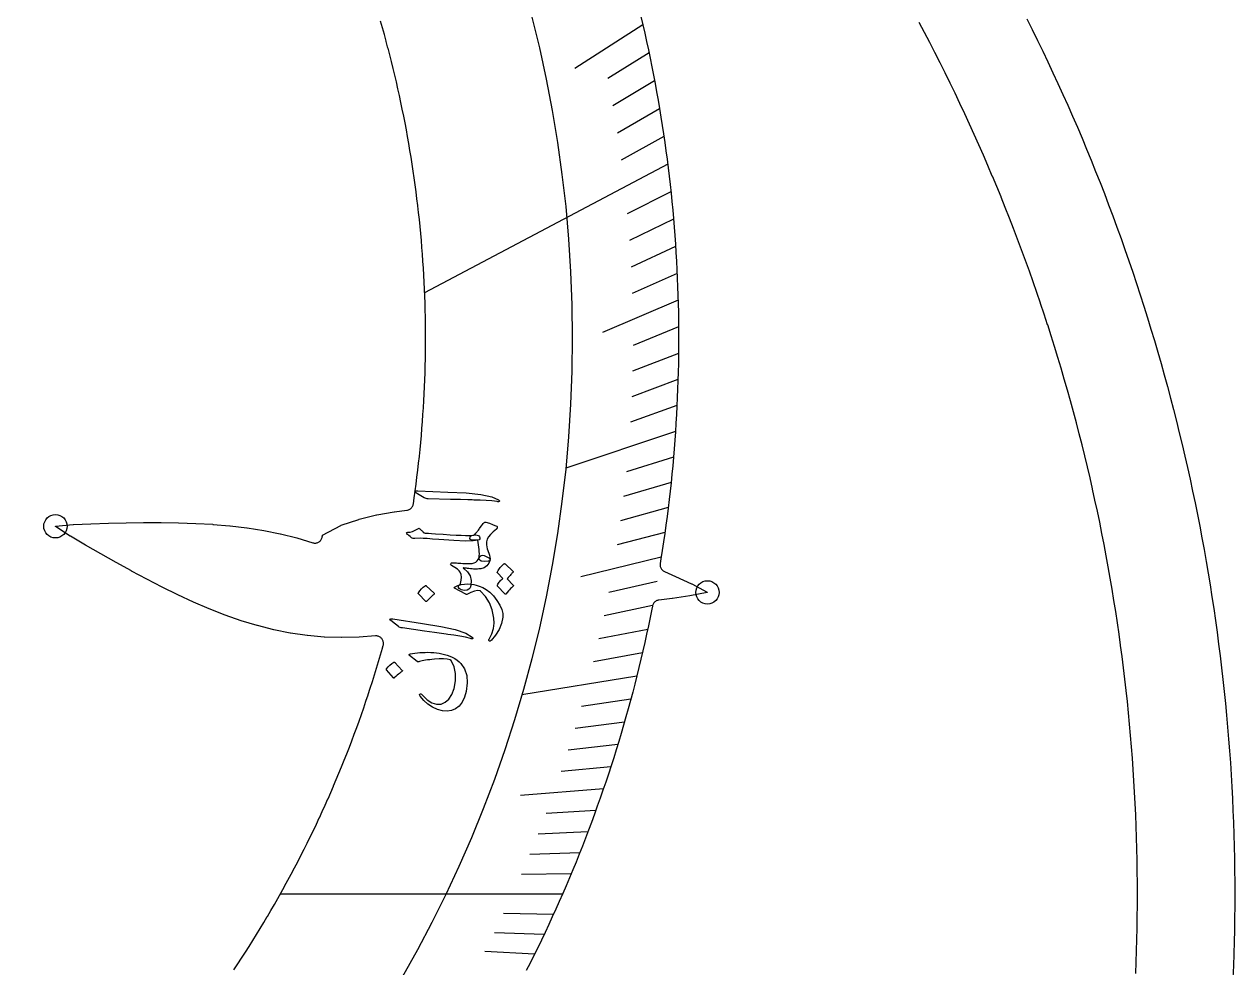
# Model space of a CAD drawing. Header units: millimetres. Extents: x -65 to 65, y -65 to 65.
# Drawn here: x 24.57 to 65, y -2.46 to 29.05 of the extents above; entities that cross this region are included whole.
import ezdxf

# ---------------------------------------------------------------- set-up
doc = ezdxf.new("R2010")
doc.units = ezdxf.units.MM
for name, color, linetype in [('CUT_INNER', 6, 'Continuous'), ('CUT_OUTER', 1, 'Continuous'), ('ENGRAVE', 7, 'Continuous'), ('ENGRAVE_FINE', 8, 'Continuous'), ('TEXT', 5, 'Continuous')]:
    doc.layers.add(name, color=color, linetype=linetype)

msp = doc.modelspace()

# ---------------------------------------------------------------- linework, layer by layer
at = {"layer": 'CUT_INNER'}
for points in [[(31.5762, -2.5234), (31.7042, -2.3306), (31.705, -2.3293), (31.8319, -2.1357), (31.8327, -2.1344), (31.9583, -1.9399), (31.9592, -1.9387), (32.0836, -1.7435), (32.0844, -1.7422), (32.2077, -1.5462), (32.2085, -1.5449), (32.3305, -1.3482), (32.3313, -1.3469), (32.4522, -1.1495), (32.453, -1.1482), (32.5726, -0.95), (32.5734, -0.9487), (32.6918, -0.7497), (32.6925, -0.7484), (32.8097, -0.5488), (32.8105, -0.5475), (32.9264, -0.3471), (32.9272, -0.3458), (33.0419, -0.1447), (33.0427, -0.1434), (33.1561, 0.0584), (33.1569, 0.0597), (33.2691, 0.2622), (33.2699, 0.2635), (33.3809, 0.4666), (33.3816, 0.468), (33.4913, 0.6718), (33.4921, 0.6732), (33.6006, 0.8776), (33.6013, 0.879), (33.7085, 1.0841), (33.7092, 1.0855), (33.8152, 1.2913), (33.8159, 1.2927), (33.9206, 1.4991), (33.9213, 1.5005), (34.0247, 1.7076), (34.0254, 1.7089), (34.1276, 1.9167), (34.1282, 1.918), (34.2291, 2.1264), (34.2298, 2.1278), (34.3294, 2.3367), (34.3301, 2.3381), (34.4284, 2.5477), (34.4291, 2.549), (34.5261, 2.7592), (34.5267, 2.7606), (34.6225, 2.9714), (34.6231, 2.9727), (34.7176, 3.1841), (34.7182, 3.1855), (34.8113, 3.3974), (34.812, 3.3988), (34.9038, 3.6113), (34.9044, 3.6127), (34.995, 3.8257), (34.9956, 3.8271), (35.0848, 4.0407), (35.0854, 4.0421), (35.1733, 4.2563), (35.1739, 4.2577), (35.2605, 4.4724), (35.2611, 4.4738), (35.3464, 4.689), (35.3469, 4.6904), (35.4309, 4.9061), (35.4315, 4.9076), (35.5141, 5.1238), (35.5146, 5.1252), (35.596, 5.342), (35.5965, 5.3434), (35.6765, 5.5606), (35.677, 5.5621), (35.7557, 5.7798), (35.7562, 5.7812), (35.8335, 5.9994), (35.834, 6.0008), (35.91, 6.2195), (35.9105, 6.221), (35.9851, 6.4401), (35.9856, 6.4415), (36.0589, 6.6611), (36.0594, 6.6626), (36.1313, 6.8826), (36.1318, 6.884), (36.2024, 7.1045), (36.2028, 7.106), (36.2721, 7.3269), (36.2725, 7.3283), (36.3404, 7.5496), (36.3408, 7.5511), (36.4073, 7.7728), (36.4078, 7.7743), (36.4729, 7.9964), (36.4734, 7.9979), (36.5372, 8.2204), (36.5376, 8.2219), (36.5615, 8.3075), (36.5669, 8.331), (36.57, 8.3548), (36.5708, 8.3789), (36.5692, 8.4029), (36.5654, 8.4267), (36.5593, 8.45), (36.551, 8.4725), (36.5405, 8.4942), (36.528, 8.5148), (36.5136, 8.5341), (36.4974, 8.5519), (36.4796, 8.568), (36.4602, 8.5824), (36.4396, 8.5949), (36.4179, 8.6053), (36.3953, 8.6135), (36.372, 8.6196), (36.3483, 8.6234), (36.3242, 8.6249), (36.3002, 8.6241), (35.7619, 8.5795), (35.7544, 8.5791), (35.1757, 8.5658), (35.1685, 8.5658), (34.5979, 8.5855), (34.5909, 8.586), (34.0281, 8.6371), (34.0213, 8.6379), (33.4658, 8.7189), (33.4594, 8.72), (32.9106, 8.8294), (32.9046, 8.8308), (32.3622, 8.9671), (32.3567, 8.9686), (31.8201, 9.13), (31.8151, 9.1316), (31.2838, 9.3162), (31.2793, 9.3179), (30.7527, 9.5236), (30.7489, 9.5251), (30.2264, 9.7496), (30.2231, 9.7511), (29.7041, 9.9919), (29.7014, 9.9932), (29.1853, 10.248), (29.1831, 10.2491), (28.6693, 10.5154), (28.6676, 10.5163), (28.1555, 10.7915), (28.1543, 10.7922), (27.6439, 11.0741), (27.1331, 11.3617), (26.6233, 11.6535), (26.6222, 11.6541), (26.118, 11.9499), (26.1116, 11.9539), (25.6211, 12.2826), (25.6166, 12.286), (25.6217, 12.2867), (26.2097, 12.3455), (26.2172, 12.346), (26.8013, 12.3691), (26.8026, 12.3692), (27.388, 12.3862), (27.9738, 12.399), (28.5588, 12.4071), (28.5602, 12.4071), (29.1416, 12.4085), (29.1435, 12.4085), (29.7221, 12.4011), (29.7246, 12.401), (30.2998, 12.3824), (30.3028, 12.3823), (30.8741, 12.3501), (30.8777, 12.3498), (31.4443, 12.3015), (31.4485, 12.301), (32.0098, 12.2342), (32.0145, 12.2335), (32.5701, 12.1459), (32.5753, 12.1449), (33.1246, 12.0344), (33.1302, 12.0331), (33.6728, 11.8976), (33.6788, 11.896), (34.2084, 11.7356), (34.2328, 11.7296), (34.2577, 11.726), (34.2829, 11.7249), (34.308, 11.7264), (34.3328, 11.7304), (34.3572, 11.7369), (34.3807, 11.7458), (34.4033, 11.757), (34.4246, 11.7704), (34.4444, 11.7859), (34.4626, 11.8033), (34.4789, 11.8224), (34.4933, 11.8431), (34.5054, 11.8652), (34.5153, 11.8883), (34.5229, 11.9124), (34.5279, 11.937), (34.5305, 11.9621), (34.5305, 11.9817), (34.5306, 11.9844), (34.5358, 11.9874), (35.1462, 12.313), (35.1509, 12.3152), (35.1558, 12.3171), (35.7474, 12.5148), (35.7567, 12.5175), (36.3415, 12.6637), (36.3494, 12.6654), (36.9291, 12.7714), (36.9365, 12.7725), (37.3525, 12.8232), (37.3772, 12.8274), (37.4014, 12.8342), (37.4247, 12.8433), (37.4471, 12.8547), (37.4682, 12.8683), (37.4878, 12.884), (37.5057, 12.9015), (37.5218, 12.9208), (37.5359, 12.9415), (37.5479, 12.9636), (37.5575, 12.9868), (37.5648, 13.0108), (37.5697, 13.0354), (37.5982, 13.2318), (37.5984, 13.2333), (37.6303, 13.4626), (37.6305, 13.4641), (37.6609, 13.6936), (37.6611, 13.6951), (37.6901, 13.9248), (37.6903, 13.9263), (37.718, 14.1561), (37.7181, 14.1576), (37.7444, 14.3876), (37.7445, 14.3891), (37.7693, 14.6193), (37.7695, 14.6208), (37.7929, 14.8511), (37.793, 14.8526), (37.815, 15.0831), (37.8152, 15.0846), (37.8357, 15.3152), (37.8359, 15.3167), (37.855, 15.5474), (37.8551, 15.5489), (37.8729, 15.7797), (37.873, 15.7813), (37.8893, 16.0122), (37.8894, 16.0137), (37.9043, 16.2447), (37.9044, 16.2462), (37.9179, 16.4773), (37.918, 16.4788), (37.9301, 16.71), (37.9301, 16.7115), (37.9408, 16.9428), (37.9408, 16.9443), (37.9501, 17.1756), (37.9501, 17.1771), (37.9579, 17.4085), (37.958, 17.41), (37.9644, 17.6414), (37.9644, 17.643), (37.9694, 17.8744), (37.9694, 17.8759), (37.973, 18.1074), (37.973, 18.1089), (37.9751, 18.3404), (37.9751, 18.3419), (37.9758, 18.5734), (37.9758, 18.5749), (37.9751, 18.8064), (37.9751, 18.8079), (37.973, 19.0394), (37.973, 19.041), (37.9694, 19.2724), (37.9694, 19.2739), (37.9644, 19.5054), (37.9644, 19.5069), (37.958, 19.7383), (37.9579, 19.7398), (37.9501, 19.9712), (37.9501, 19.9727), (37.9408, 20.204), (37.9408, 20.2055), (37.9301, 20.4368), (37.9301, 20.4383), (37.918, 20.6695), (37.9179, 20.671), (37.9044, 20.9021), (37.9043, 20.9036), (37.8894, 21.1346), (37.8893, 21.1362), (37.873, 21.3671), (37.8729, 21.3686), (37.8551, 21.5994), (37.855, 21.6009), (37.8359, 21.8316), (37.8357, 21.8332), (37.8152, 22.0637), (37.815, 22.0652), (37.793, 22.2957), (37.7929, 22.2972), (37.7695, 22.5275), (37.7693, 22.529), (37.7445, 22.7592), (37.7444, 22.7607), (37.7181, 22.9907), (37.718, 22.9922), (37.6903, 23.222), (37.6901, 23.2236), (37.6611, 23.4532), (37.6609, 23.4547), (37.6305, 23.6842), (37.6303, 23.6857), (37.5984, 23.915), (37.5982, 23.9165), (37.5649, 24.1456), (37.5647, 24.1471), (37.53, 24.376), (37.5298, 24.3775), (37.4937, 24.6062), (37.4935, 24.6077), (37.456, 24.8361), (37.4557, 24.8376), (37.4169, 25.0658), (37.4166, 25.0673), (37.3763, 25.2953), (37.3761, 25.2968), (37.3344, 25.5245), (37.3341, 25.526), (37.291, 25.7535), (37.2908, 25.755), (37.2463, 25.9821), (37.246, 25.9836), (37.2001, 26.2105), (37.1998, 26.212), (37.1526, 26.4386), (37.1523, 26.4401), (37.1036, 26.6665), (37.1033, 26.668), (37.0533, 26.894), (37.0529, 26.8955), (37.0015, 27.1212), (37.0012, 27.1227), (36.9484, 27.348), (36.948, 27.3495), (36.8939, 27.5746), (36.8935, 27.5761), (36.8379, 27.8008), (36.8376, 27.8023), (36.7806, 28.0267), (36.7802, 28.0281), (36.7219, 28.2522), (36.7215, 28.2536), (36.6619, 28.4773), (36.6615, 28.4788), (36.6004, 28.7021), (36.6, 28.7035), (36.5376, 28.9264), (36.5372, 28.9279), (36.4734, 29.1504)], [(45.1694, 29.302), (45.2343, 29.0246), (45.2976, 28.7469), (45.3592, 28.4687), (45.419, 28.1902), (45.4772, 27.9114), (45.5336, 27.6321), (45.5883, 27.3526), (45.6414, 27.0727), (45.6926, 26.7925), (45.7422, 26.512), (45.7901, 26.2311), (45.8362, 25.95), (45.8806, 25.6687), (45.9232, 25.387), (45.9642, 25.1051), (46.0034, 24.8229), (46.0409, 24.5406), (46.0766, 24.2579), (46.1106, 23.9751), (46.1429, 23.6921), (46.1734, 23.4089), (46.2022, 23.1254), (46.2293, 22.8419), (46.2546, 22.5581), (46.2782, 22.2742), (46.3, 21.9902), (46.3201, 21.7061), (46.3384, 21.4218), (46.355, 21.1374), (46.3699, 20.8529), (46.383, 20.5684), (46.3943, 20.2837), (46.404, 19.999), (46.4118, 19.7143), (46.418, 19.4295), (46.4223, 19.1446), (46.425, 18.8598), (46.4258, 18.5749), (46.425, 18.2901), (46.4223, 18.0052), (46.418, 17.7204), (46.4119, 17.4356), (46.404, 17.1508), (46.3944, 16.8661), (46.3831, 16.5815), (46.37, 16.2969), (46.3551, 16.0124), (46.3385, 15.7281), (46.3202, 15.4438), (46.3001, 15.1596), (46.2783, 14.8756), (46.2547, 14.5917), (46.2294, 14.308), (46.2024, 14.0244), (46.1736, 13.741), (46.143, 13.4578), (46.1108, 13.1747), (46.0768, 12.8919), (46.0411, 12.6093), (46.0036, 12.3269), (45.9644, 12.0447), (45.9235, 11.7628), (45.8808, 11.4812), (45.8364, 11.1998), (45.8106, 11.0424), (45.8078, 11.0174), (45.8075, 10.9922), (45.8098, 10.9671), (45.8145, 10.9423), (45.8218, 10.9181), (45.8314, 10.8949), (45.8434, 10.8726), (45.8575, 10.8517), (45.8736, 10.8324), (45.8916, 10.8147), (45.9113, 10.799), (45.9325, 10.7853), (45.955, 10.7739), (46.3249, 10.6079), (46.3261, 10.6074), (46.8569, 10.3625), (46.8636, 10.3591), (47.3844, 10.0799), (47.3889, 10.0772), (47.3834, 10.0758), (46.8044, 9.9598), (46.797, 9.9585), (46.218, 9.8783), (46.2167, 9.8781), (45.7677, 9.8207), (45.7441, 9.8165), (45.7209, 9.8101), (45.6985, 9.8014), (45.677, 9.7907), (45.6566, 9.7779), (45.6376, 9.7632), (45.62, 9.7468), (45.6041, 9.7288), (45.5901, 9.7093), (45.5779, 9.6886), (45.5678, 9.6668), (45.5598, 9.6441), (45.5541, 9.6207), (45.5339, 9.5177), (45.4775, 9.2385), (45.4194, 8.9596), (45.3595, 8.6811), (45.298, 8.4029), (45.2347, 8.1252), (45.1697, 7.8478), (45.1031, 7.5709), (45.0347, 7.2943), (44.9646, 7.0182), (44.8929, 6.7425), (44.8194, 6.4673), (44.7443, 6.1925), (44.6675, 5.9182), (44.589, 5.6444), (44.5088, 5.371), (44.427, 5.0982), (44.3435, 4.8258), (44.2583, 4.554), (44.1714, 4.2827), (44.0829, 4.012), (43.9927, 3.7417), (43.9009, 3.4721), (43.8074, 3.203), (43.7122, 2.9345), (43.6154, 2.6666), (43.517, 2.3992), (43.4169, 2.1325), (43.3152, 1.8664), (43.2119, 1.601), (43.107, 1.3362), (43.0004, 1.072), (42.8922, 0.8085), (42.7824, 0.5456), (42.6709, 0.2835), (42.5579, 0.022), (42.4433, -0.2388), (42.327, -0.4989), (42.2092, -0.7582), (42.0898, -1.0169), (41.9688, -1.2747), (41.8462, -1.5319), (41.722, -1.7883), (41.5963, -2.0439), (41.469, -2.2987), (41.3402, -2.5528)], [(61.6931, -2.6507), (61.7081, -2.2736), (61.7082, -2.2721), (61.7209, -1.8949), (61.721, -1.8934), (61.7314, -1.5162), (61.7314, -1.5147), (61.7395, -1.1374), (61.7396, -1.1358), (61.7453, -0.7585), (61.7454, -0.757), (61.7488, -0.3797), (61.7488, -0.3781), (61.75, -0.0008), (61.75, 0.0008), (61.7488, 0.3781), (61.7488, 0.3797), (61.7454, 0.757), (61.7453, 0.7585), (61.7396, 1.1358), (61.7395, 1.1374), (61.7314, 1.5147), (61.7314, 1.5162), (61.721, 1.8934), (61.7209, 1.8949), (61.7082, 2.2721), (61.7081, 2.2736), (61.6931, 2.6507), (61.693, 2.6522), (61.6757, 3.0292), (61.6756, 3.0307), (61.6559, 3.4075), (61.6558, 3.4091), (61.6338, 3.7858), (61.6337, 3.7873), (61.6094, 4.1639), (61.6093, 4.1654), (61.5827, 4.5418), (61.5826, 4.5434), (61.5537, 4.9196), (61.5536, 4.9212), (61.5224, 5.2972), (61.5222, 5.2987), (61.4887, 5.6746), (61.4886, 5.6761), (61.4527, 6.0518), (61.4526, 6.0533), (61.4144, 6.4287), (61.4143, 6.4303), (61.3738, 6.8055), (61.3737, 6.807), (61.3309, 7.1819), (61.3307, 7.1834), (61.2857, 7.5581), (61.2855, 7.5596), (61.2382, 7.934), (61.238, 7.9355), (61.1883, 8.3096), (61.1881, 8.3111), (61.1362, 8.6849), (61.136, 8.6864), (61.0818, 9.0598), (61.0815, 9.0614), (61.025, 9.4345), (61.0248, 9.436), (60.966, 9.8087), (60.9657, 9.8102), (60.9046, 10.1826), (60.9044, 10.1841), (60.841, 10.5561), (60.8408, 10.5577), (60.7751, 10.9293), (60.7748, 10.9308), (60.7069, 11.302), (60.7066, 11.3035), (60.6364, 11.6742), (60.6361, 11.6757), (60.5636, 12.0461), (60.5633, 12.0476), (60.4886, 12.4175), (60.4883, 12.419), (60.4113, 12.7884), (60.4109, 12.7899), (60.3316, 13.1588), (60.3313, 13.1603), (60.2498, 13.5288), (60.2494, 13.5302), (60.1656, 13.8982), (60.1653, 13.8997), (60.0792, 14.2671), (60.0789, 14.2686), (59.9905, 14.6355), (59.9902, 14.637), (59.8996, 15.0033), (59.8992, 15.0048), (59.8064, 15.3705), (59.806, 15.372), (59.711, 15.7372), (59.7106, 15.7387), (59.6133, 16.1033), (59.6129, 16.1048), (59.5134, 16.4688), (59.513, 16.4703), (59.4112, 16.8336), (59.4108, 16.8351), (59.3068, 17.1979), (59.3064, 17.1993), (59.2002, 17.5614), (59.1997, 17.5629), (59.0913, 17.9243), (59.0908, 17.9258), (58.9802, 18.2866), (58.9797, 18.288), (58.8669, 18.6481), (58.8664, 18.6496), (58.7513, 19.009), (58.7509, 19.0104), (58.6336, 19.3691), (58.6331, 19.3706), (58.5137, 19.7285), (58.5132, 19.73), (58.3915, 20.0872), (58.391, 20.0886), (58.2671, 20.4451), (58.2666, 20.4465), (58.1406, 20.8022), (58.1401, 20.8037), (58.0119, 21.1586), (58.0113, 21.16), (57.8809, 21.5141), (57.8804, 21.5156), (57.7479, 21.8689), (57.7473, 21.8703), (57.6126, 22.2228), (57.612, 22.2242), (57.4751, 22.5759), (57.4746, 22.5773), (57.3355, 22.9281), (57.335, 22.9295), (57.1938, 23.2795), (57.1932, 23.2809), (57.0499, 23.63), (57.0493, 23.6314), (56.9038, 23.9796), (56.9032, 23.981), (56.7556, 24.3283), (56.755, 24.3297), (56.6052, 24.6761), (56.6046, 24.6775), (56.4528, 25.0229), (56.4521, 25.0244), (56.2982, 25.3689), (56.2975, 25.3703), (56.1414, 25.7138), (56.1408, 25.7152), (55.9826, 26.0578), (55.982, 26.0592), (55.8217, 26.4008), (55.821, 26.4022), (55.6586, 26.7429), (55.658, 26.7442), (55.4935, 27.0839), (55.4928, 27.0852), (55.3263, 27.4239), (55.3256, 27.4252), (55.1569, 27.7628), (55.1563, 27.7642), (54.9856, 28.1007), (54.9849, 28.1021), (54.8121, 28.4376), (54.8114, 28.4389), (54.6366, 28.7734), (54.6359, 28.7747), (54.459, 29.1081)]]:
    msp.add_lwpolyline(points, dxfattribs=at)
at = {"layer": 'CUT_OUTER'}
msp.add_lwpolyline([(58.0592, 29.2254), (58.2375, 28.8686), (58.4135, 28.5107), (58.5873, 28.1518), (58.759, 27.7918), (58.9284, 27.4307), (59.0956, 27.0686), (59.2606, 26.7055), (59.4233, 26.3414), (59.5838, 25.9763), (59.7421, 25.6102), (59.8981, 25.2431), (60.0519, 24.8751), (60.2034, 24.5062), (60.3526, 24.1363), (60.4996, 23.7656), (60.6443, 23.3939), (60.7867, 23.0213), (60.9268, 22.6479), (61.0646, 22.2737), (61.2001, 21.8986), (61.3333, 21.5226), (61.4642, 21.1459), (61.5928, 20.7684), (61.7191, 20.39), (61.843, 20.011), (61.9647, 19.6311), (62.0839, 19.2505), (62.2009, 18.8692), (62.3155, 18.4872), (62.4278, 18.1045), (62.5377, 17.7211), (62.6452, 17.3371), (62.7504, 16.9524), (62.8533, 16.567), (62.9537, 16.181), (63.0518, 15.7945), (63.1476, 15.4073), (63.2409, 15.0195), (63.3319, 14.6312), (63.4205, 14.2423), (63.5067, 13.8529), (63.5905, 13.463), (63.6719, 13.0725), (63.7509, 12.6816), (63.8275, 12.2902), (63.9017, 11.8983), (63.9735, 11.506), (64.0429, 11.1133), (64.1099, 10.7201), (64.1745, 10.3265), (64.2366, 9.9326), (64.2964, 9.5382), (64.3537, 9.1435), (64.4086, 8.7485), (64.461, 8.3531), (64.5111, 7.9575), (64.5587, 7.5615), (64.6039, 7.1652), (64.6466, 6.7687), (64.6869, 6.3719), (64.7248, 5.9748), (64.7603, 5.5776), (64.7933, 5.1801), (64.8238, 4.7825), (64.8519, 4.3846), (64.8776, 3.9866), (64.9009, 3.5885), (64.9217, 3.1902), (64.94, 2.7917), (64.9559, 2.3932), (64.9694, 1.9946), (64.9804, 1.5959), (64.989, 1.1972), (64.9951, 0.7984), (64.9988, 0.3996), (65, 0.0008), (64.9988, -0.3981), (64.9951, -0.7969), (64.989, -1.1957), (64.9804, -1.5944), (64.9694, -1.9931), (64.956, -2.3917), (64.9401, -2.7902)], dxfattribs=at)
at = {"layer": 'ENGRAVE'}
for points in [[(46.0623, 24.3729), (37.946, 20.0784)], [(46.3207, 15.4512), (42.6561, 14.2288)], [(45.0303, 7.2769), (41.1871, 6.6558)], [(42.5483, 0), (33.1235, 0)]]:
    msp.add_lwpolyline(points, dxfattribs=at)
for centre, radius in [((0, 18.5742), 42.8768), ((25.6158, 12.2862), 0.39), ((47.3896, 10.077), 0.39)]:
    msp.add_circle(centre, radius, dxfattribs=at)
at = {"layer": 'ENGRAVE_FINE'}
for points in [[(45.2337, 29.0276), (42.9594, 27.5682)], [(45.4402, 28.0899), (44.0612, 27.2375)], [(45.6259, 27.1551), (44.2309, 26.3248)], [(45.7913, 26.2237), (44.3806, 25.4159)], [(45.9366, 25.2962), (44.5107, 24.511)], [(46.1686, 23.4543), (44.7135, 22.715)], [(46.2561, 22.5406), (44.787, 21.8247)], [(46.325, 21.6324), (44.8425, 20.9401)], [(46.3758, 20.7298), (44.8802, 20.0613)], [(46.4088, 19.8333), (43.8905, 18.7571)], [(46.4244, 18.9431), (44.9041, 18.3228)], [(46.423, 18.0596), (44.8911, 17.4636)], [(46.405, 17.1829), (44.8619, 16.6115)], [(46.3708, 16.3134), (44.817, 15.7668)], [(46.2551, 14.5967), (44.6814, 14.1001)], [(46.1745, 13.7499), (44.5915, 13.2785)], [(46.0792, 12.9112), (44.4874, 12.4652)], [(45.9695, 12.0806), (44.3694, 11.6601)], [(45.8458, 11.2583), (43.1602, 10.5988)], [(45.7085, 10.4446), (44.0933, 10.0755)], [(45.558, 9.6394), (43.9359, 9.2962)], [(45.3945, 8.843), (43.7661, 8.5258)], [(45.2185, 8.0555), (43.5843, 7.7643)], [(44.8302, 6.5074), (43.1859, 6.2687)], [(44.6186, 5.747), (42.9699, 5.5346)], [(44.3958, 4.9958), (42.7433, 4.8099)], [(44.1621, 4.254), (42.5063, 4.0945)], [(43.9178, 3.5214), (41.1471, 3.2992)], [(43.6632, 2.7982), (42.0023, 2.6918)], [(43.3987, 2.0845), (41.736, 2.0046)], [(43.1245, 1.3802), (41.4605, 1.3269)], [(42.841, 0.6853), (41.1762, 0.6587)], [(42.2468, -0.6758), (40.5821, -0.6492)], [(41.9368, -1.3422), (40.2729, -1.2889)], [(41.6186, -1.999), (39.9559, -1.9191)]]:
    msp.add_lwpolyline(points, dxfattribs=at)
at = {"layer": 'TEXT'}
for points in [[(37.709, 13.365), (37.6392, 13.4121), (37.6169, 13.4452), (37.6422, 13.4645), (37.7152, 13.47), (38.72, 13.4266), (39.3368, 13.4005), (39.8254, 13.3489), (40.1857, 13.2701), (40.4174, 13.1632), (40.4353, 13.1468), (40.4443, 13.1333), (40.4444, 13.1225), (40.4356, 13.1145), (40.4227, 13.1089), (40.4066, 13.1058), (40.3871, 13.1053), (40.3645, 13.1073), (40.189, 13.1311), (40.0017, 13.1481), (39.8028, 13.1585), (39.5921, 13.1625), (39.5372, 13.1646), (39.3887, 13.1688), (39.1466, 13.1753), (38.8109, 13.1845), (38.0659, 13.2008), (38.0267, 13.2043), (37.991, 13.2113), (37.959, 13.2218), (37.9305, 13.2357)], [(38.3066, 12.037), (38.5647, 12.0185), (38.7944, 12.0036), (38.9957, 11.9923), (39.1685, 11.9845), (39.3127, 11.9801), (39.4278, 11.9792), (39.514, 11.9816), (39.5711, 11.9874), (39.6453, 11.9974), (39.7046, 11.9922), (39.7489, 11.9719), (39.7782, 11.9362), (39.7909, 11.8962), (39.7856, 11.8629), (39.7621, 11.8363), (39.7207, 11.8165), (39.5715, 11.7949), (39.3046, 11.7913), (38.92, 11.8062), (38.4178, 11.8402), (38.2024, 11.8592), (38.0302, 11.8732), (37.9013, 11.8822), (37.8156, 11.8861), (37.6228, 11.8766), (37.5892, 11.8769), (37.5593, 11.881), (37.5331, 11.8889), (37.5108, 11.9005), (37.4588, 11.9435), (37.4185, 11.977), (37.39, 12.001), (37.3734, 12.0154), (37.3499, 12.0431), (37.3434, 12.0639), (37.3539, 12.0778), (37.3813, 12.0848), (37.4569, 12.0931), (37.5381, 12.1158), (37.6249, 12.1531), (37.7171, 12.2049), (37.7353, 12.2142), (37.7523, 12.2168), (37.7682, 12.2127), (37.7829, 12.2017), (37.8003, 12.1853), (37.8164, 12.1698), (37.8314, 12.1552), (37.8453, 12.1415), (37.8581, 12.1288), (37.8697, 12.117), (37.8801, 12.1061), (37.8894, 12.0962), (37.9056, 12.0815), (37.9224, 12.0707), (37.9399, 12.0637), (37.958, 12.0606), (37.9984, 12.0589), (38.07, 12.0543), (38.1727, 12.047), (38.3066, 12.037)], [(39.4567, 11.8739), (39.4607, 11.9219), (39.479, 11.9571), (39.5118, 11.9796), (39.559, 11.9894), (39.5823, 11.9936), (39.6063, 12.0054), (39.631, 12.025), (39.6565, 12.0522), (39.6703, 12.0697), (39.6858, 12.089), (39.7028, 12.1101), (39.7215, 12.1331), (39.7412, 12.158), (39.7614, 12.185), (39.7822, 12.2139), (39.8036, 12.2449), (39.8435, 12.3026), (39.8768, 12.348), (39.9033, 12.3809), (39.9233, 12.4012), (39.9401, 12.4146), (39.9565, 12.4222), (39.9726, 12.4242), (39.9883, 12.4204), (40.1064, 12.3847), (40.2071, 12.35), (40.2903, 12.3163), (40.3561, 12.2837), (40.364, 12.2766), (40.369, 12.2669), (40.3709, 12.2545), (40.3698, 12.2393), (40.3661, 12.2206), (40.3614, 12.2058), (40.3558, 12.1948), (40.3493, 12.1877), (40.238, 12.0989), (40.1483, 12.0134), (40.0801, 11.931), (40.0335, 11.8516), (40.0119, 11.767), (40.0135, 11.6616), (40.0382, 11.5351), (40.0857, 11.3875), (40.1091, 11.3159), (40.124, 11.2547), (40.1303, 11.2041), (40.1281, 11.164), (40.1214, 11.1457), (40.1086, 11.1316), (40.0899, 11.1218), (40.0652, 11.1164), (39.9282, 11.1076), (39.8327, 11.1239), (39.7787, 11.165), (39.7663, 11.2308), (39.7708, 11.2979), (39.7725, 11.3671), (39.7713, 11.4383), (39.7673, 11.5116), (39.76, 11.5867), (39.7493, 11.6633), (39.7351, 11.7415), (39.7173, 11.8213), (39.6047, 11.816), (39.5237, 11.823), (39.4744, 11.8423), (39.4567, 11.8739)], [(38.8181, 11.0364), (38.8285, 11.0526), (38.8441, 11.0632), (38.8649, 11.0682), (38.8908, 11.0676), (38.9087, 11.0666), (38.9335, 11.065), (38.9652, 11.0629), (39.0039, 11.0602), (39.0492, 11.0571), (39.1009, 11.0534), (39.1591, 11.0494), (39.2237, 11.0449), (39.3472, 11.0378), (39.4515, 11.0387), (39.5364, 11.0476), (39.602, 11.0645), (39.6558, 11.0902), (39.7011, 11.1265), (39.7379, 11.1734), (39.7663, 11.2308), (39.7953, 11.284), (39.8335, 11.314), (39.881, 11.3209), (39.9377, 11.3045), (40.0248, 11.2633), (40.0856, 11.2268), (40.1203, 11.1951), (40.1289, 11.1681), (40.0915, 11.0509), (40.0278, 10.9615), (39.938, 10.9001), (39.8223, 10.8667), (39.7871, 10.8631), (39.7497, 10.8603), (39.7101, 10.8581), (39.6683, 10.8566), (39.6241, 10.8564), (39.5774, 10.858), (39.5282, 10.8615), (39.4765, 10.8667), (39.4264, 10.8725), (39.3818, 10.8774), (39.3427, 10.8815), (39.3093, 10.8848), (39.2819, 10.8874), (39.2612, 10.8895), (39.2472, 10.8911), (39.2399, 10.8921), (39.2364, 10.8925), (39.2342, 10.8922), (39.233, 10.8911), (39.2331, 10.8893), (39.2345, 10.8867), (39.2376, 10.8832), (39.2424, 10.8789), (39.2488, 10.8737), (39.3774, 10.7642), (39.4603, 10.6323), (39.497, 10.4782), (39.4874, 10.3022), (39.4639, 10.2314), (39.4232, 10.1811), (39.3654, 10.1514), (39.2905, 10.1423), (39.2257, 10.1483), (39.1723, 10.1613), (39.1303, 10.1813), (39.0998, 10.2082), (39.0806, 10.2374), (39.073, 10.264), (39.0768, 10.2882), (39.0922, 10.31), (39.1105, 10.3278), (39.1244, 10.3439), (39.1337, 10.3583), (39.1385, 10.3712), (39.1665, 10.486), (39.1749, 10.5877), (39.1636, 10.6761), (39.1328, 10.7512), (39.0979, 10.7984), (39.0382, 10.8519), (38.9536, 10.9118), (38.8442, 10.9778), (38.8269, 10.9892), (38.8168, 11.0027), (38.8138, 11.0185), (38.8181, 11.0364)], [(40.3754, 10.734), (40.3714, 10.7401), (40.3698, 10.7479), (40.3706, 10.7574), (40.3738, 10.7685), (40.3964, 10.8063), (40.4203, 10.8425), (40.4454, 10.8771), (40.4717, 10.9102), (40.4995, 10.942), (40.5292, 10.9727), (40.5608, 11.0023), (40.5941, 11.0308), (40.6036, 11.0357), (40.6129, 11.0369), (40.6221, 11.0344), (40.6311, 11.0282), (40.8988, 10.7709), (40.9018, 10.7647), (40.9003, 10.7566), (40.8942, 10.7467), (40.8836, 10.7349), (40.8745, 10.7272), (40.8615, 10.7143), (40.8446, 10.6962), (40.8238, 10.6729), (40.7988, 10.6442), (40.7694, 10.61), (40.7354, 10.5702), (40.6969, 10.5249), (40.9019, 10.3193), (40.9076, 10.3105), (40.9075, 10.3008), (40.9014, 10.2901), (40.8894, 10.2784), (40.879, 10.2683), (40.8632, 10.2522), (40.842, 10.2302), (40.8154, 10.2022), (40.7833, 10.1678), (40.7456, 10.1266), (40.7021, 10.0784), (40.653, 10.0234), (40.6457, 10.0182), (40.6391, 10.0166), (40.6332, 10.0186), (40.6281, 10.0243), (40.378, 10.2876), (40.3741, 10.2938), (40.3725, 10.3017), (40.3734, 10.3111), (40.3768, 10.3223), (40.3947, 10.3546), (40.4142, 10.3855), (40.4351, 10.4151), (40.4576, 10.4434), (40.4814, 10.4703), (40.5062, 10.496), (40.532, 10.5204), (40.5589, 10.5436)], [(37.7378, 10.031), (37.7339, 10.037), (37.7324, 10.0444), (37.7334, 10.0533), (37.7368, 10.0637), (37.785, 10.1315), (37.8392, 10.1937), (37.8992, 10.2501), (37.9653, 10.3009), (37.9746, 10.3052), (37.9832, 10.3061), (37.991, 10.3036), (37.9981, 10.2978), (38.2612, 10.048), (38.2669, 10.0395), (38.2667, 10.0303), (38.2606, 10.0204), (38.2485, 10.0098), (38.2381, 10.0006), (38.2222, 9.986), (38.2009, 9.9659), (38.1742, 9.9404), (38.142, 9.9091), (38.104, 9.8714), (38.0604, 9.8274), (38.0111, 9.7772), (38.0033, 9.7708), (37.9964, 9.7683), (37.9904, 9.7697), (37.9854, 9.775)], [(40.1618, 8.4766), (40.1504, 8.4659), (40.1393, 8.4583), (40.1284, 8.454), (40.1179, 8.4528), (40.1097, 8.4541), (40.1023, 8.4579), (40.0954, 8.4642), (40.0892, 8.4731), (40.0863, 8.4815), (40.0864, 8.4912), (40.0895, 8.5024), (40.0956, 8.515), (40.1845, 8.6961), (40.2417, 8.8738), (40.2672, 9.0477), (40.2611, 9.2175), (40.2028, 9.4905), (40.1082, 9.732), (39.9779, 9.9416), (39.8125, 10.1195), (39.8091, 10.1222), (39.8062, 10.1245), (39.8038, 10.1265), (39.8017, 10.1281), (39.7999, 10.1295), (39.7981, 10.1305), (39.7962, 10.1313), (39.7942, 10.1319), (39.7109, 10.136), (39.6092, 10.1172), (39.489, 10.0757), (39.3502, 10.0117), (39.342, 10.0101), (39.3351, 10.0097), (39.3295, 10.0107), (39.3253, 10.0129), (38.9427, 10.2169), (38.9302, 10.2328), (38.9452, 10.2528), (38.9877, 10.2767), (39.0576, 10.3048), (39.1611, 10.3359), (39.2718, 10.3547), (39.3899, 10.3612), (39.5152, 10.3553), (39.5846, 10.3449), (39.6692, 10.3223), (39.7689, 10.2875), (39.8839, 10.2404), (40.0042, 10.174), (40.1238, 10.0801), (40.2427, 9.9586), (40.3605, 9.8091), (40.4598, 9.6531), (40.5264, 9.5073), (40.5604, 9.3722), (40.5619, 9.2479), (40.5172, 9.0388), (40.4355, 8.8402), (40.317, 8.6526), (40.1618, 8.4766)], [(36.8674, 9.0925), (36.8034, 9.1473), (36.785, 9.1827), (36.8124, 9.199), (36.8855, 9.1962), (37.8788, 9.0383), (38.4886, 8.942), (38.9681, 8.8349), (39.317, 8.7154), (39.535, 8.5827), (39.5509, 8.5644), (39.5583, 8.55), (39.5572, 8.5392), (39.5475, 8.5323), (39.5341, 8.5282), (39.5177, 8.527), (39.4983, 8.5287), (39.476, 8.5333), (39.3044, 8.5769), (39.1203, 8.6152), (38.9239, 8.6483), (38.715, 8.6763), (38.6607, 8.6847), (38.5136, 8.7058), (38.2739, 8.7399), (37.9415, 8.7874), (37.2032, 8.8886), (37.1646, 8.8966), (37.13, 8.9077), (37.0993, 8.9217), (37.0726, 8.9388)], [(36.6754, 7.4944), (36.6719, 7.5006), (36.671, 7.508), (36.6725, 7.5168), (36.6766, 7.5268), (36.7293, 7.5903), (36.7875, 7.6478), (36.8512, 7.6992), (36.9205, 7.7446), (36.9301, 7.7482), (36.9387, 7.7485), (36.9463, 7.7455), (36.953, 7.7392), (37.1984, 7.4731), (37.2035, 7.4643), (37.2026, 7.4553), (37.1958, 7.4459), (37.1831, 7.4363), (37.1721, 7.428), (37.1553, 7.4147), (37.1327, 7.3964), (37.1043, 7.3731), (37.07, 7.3445), (37.0297, 7.31), (36.9832, 7.2697), (36.9306, 7.2237), (36.9224, 7.2179), (36.9154, 7.216), (36.9095, 7.2178), (36.9048, 7.2234)], [(37.4685, 8.0229), (37.5439, 8.0363), (37.622, 8.048), (37.7029, 8.0581), (37.7864, 8.0665), (37.8729, 8.0726), (37.9629, 8.0758), (38.0563, 8.0761), (38.1532, 8.0735), (38.2488, 8.068), (38.3424, 8.0583), (38.4342, 8.0445), (38.524, 8.0265), (38.6121, 8.0042), (38.6987, 7.9776), (38.7838, 7.9465), (38.8675, 7.9111), (38.9534, 7.8667), (39.0304, 7.8171), (39.0985, 7.7623), (39.1577, 7.7024), (39.2794, 7.5197), (39.3499, 7.3031), (39.3688, 7.0529), (39.3352, 6.7698), (39.2809, 6.5737), (39.2033, 6.4112), (39.1029, 6.2824), (38.9799, 6.1875), (38.8423, 6.1311), (38.6951, 6.1093), (38.5387, 6.1219), (38.3728, 6.1688), (38.2063, 6.2471), (38.0546, 6.3478), (37.9174, 6.4706), (37.7944, 6.6152), (37.7817, 6.636), (37.7766, 6.6537), (37.7791, 6.6686), (37.7893, 6.6805), (37.8055, 6.6894), (37.8237, 6.6877), (37.8439, 6.6752), (37.8661, 6.6521), (38.0289, 6.4951), (38.1879, 6.392), (38.3433, 6.3435), (38.4953, 6.3502), (38.6335, 6.4075), (38.7523, 6.5131), (38.8512, 6.6673), (38.9298, 6.8698), (38.9801, 7.1278), (38.98, 7.3703), (38.9299, 7.5966), (38.8301, 7.8061), (38.8259, 7.811), (38.8189, 7.8156), (38.8093, 7.8199), (38.7968, 7.8239), (38.6965, 7.8456), (38.5757, 7.8565), (38.4344, 7.8569), (38.2727, 7.847), (38.1905, 7.839), (38.1136, 7.8307), (38.0423, 7.822), (37.9764, 7.8129), (37.9161, 7.803), (37.8615, 7.7921), (37.8128, 7.7802), (37.7699, 7.7671), (37.7478, 7.7615), (37.7286, 7.7602), (37.7122, 7.7634), (37.6987, 7.7709), (37.4405, 7.9689), (37.4266, 7.9844), (37.4266, 7.9986), (37.4406, 8.0114), (37.4685, 8.0229)]]:
    msp.add_lwpolyline(points, close=True, dxfattribs=at)

doc.saveas('drawing.dxf')
